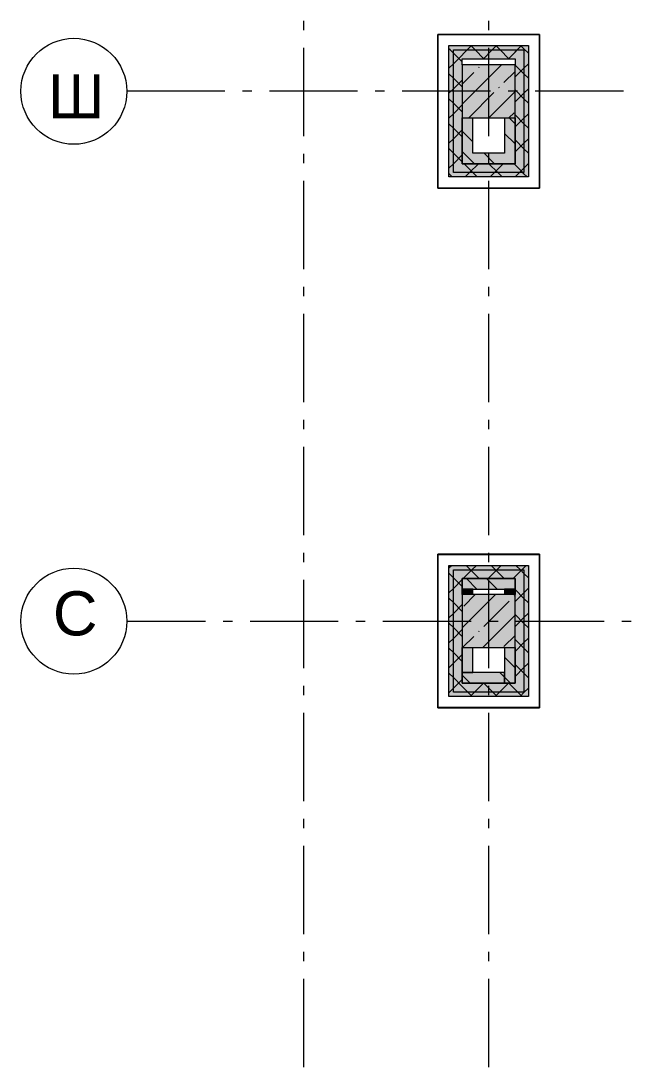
# Model space of a CAD drawing. Header units: millimetres. Extents: x -537608 to 253996, y -217170 to 186033.
# Drawn here: x -300026 to -293112, y -184449 to -172603 of the extents above; entities that cross this region are included whole.
import ezdxf

# ---------------------------------------------------------------- set-up
doc = ezdxf.new("R2010")
doc.units = ezdxf.units.MM
doc.layers.add('PDF _Геометрия', color=7, linetype='Continuous')
doc.layers.add('PDF _Текст', color=7, linetype='Continuous')
doc.layers.add('PDF _Сплошная заливка', color=7, linetype='Continuous', true_color=0xffffff)
doc.styles.add('PDF ArialMT', font='arial.ttf')

msp = doc.modelspace()

# ---------------------------------------------------------------- hatches: boundary and pattern name
at = {"layer": 'PDF _Сплошная заливка', "transparency": 33554559}
for points in [[(-295126.1761, -172931.6425), (-294326.1747, -172931.6425), (-294326.1747, -172881.6423), (-295176.1763, -172881.6423), (-295176.1763, -172931.6425), (-295131.9202, -172931.6425)], [(-295126.1761, -174369.8303), (-295126.1761, -172931.6425), (-295176.1763, -172931.6425), (-295176.1763, -174369.8303), (-295131.9202, -174369.8303)], [(-294426.1751, -173031.6425), (-294426.1751, -172931.6425), (-295126.1761, -172931.6425), (-295126.1761, -173031.6425), (-295026.1757, -173031.6425)], [(-294326.1747, -174369.8303), (-294276.1767, -174369.8303), (-294276.1767, -172881.6423), (-294326.1747, -172881.6423), (-294326.1747, -174319.8301)], [(-295126.1761, -178818.1449), (-294326.1747, -178818.1449), (-294326.1747, -178768.1447), (-295176.1763, -178768.1447), (-295176.1763, -178818.1449), (-295131.9202, -178818.1449)], [(-295126.1761, -180252.6457), (-295126.1761, -178818.1449), (-295176.1763, -178818.1449), (-295176.1763, -180252.6457), (-295131.9202, -180252.6457)], [(-294426.1751, -178918.1453), (-294426.1751, -178818.1449), (-295126.1761, -178818.1449), (-295126.1761, -178918.1453), (-295026.1757, -178918.1453)], [(-294426.1751, -180202.6455), (-294326.1747, -180202.6455), (-294326.1747, -178818.1449), (-294426.1751, -178818.1449), (-294426.1751, -180102.645)], [(-294326.1747, -180252.6457), (-294276.1767, -180252.6457), (-294276.1767, -178768.1447), (-294326.1747, -178768.1447), (-294326.1747, -180202.6455)], [(-295026.1757, -179699.6443), (-294426.1751, -179699.6443), (-294426.1751, -179099.6459), (-295026.1757, -179099.6459), (-295026.1757, -179657.7413)]]:
    msp.add_hatch(color=256, dxfattribs=at).paths.add_polyline_path(points)

# ---------------------------------------------------------------- linework, layer by layer
at = {"layer": 'PDF _Геометрия', "color": 253, "lineweight": 9, "true_color": 0xaaaaaa}
for p, q in [((-296826.175, -172602.5656), (-296826.175, -172708.3984)), ((-294726.1765, -172602.5656), (-294726.1765, -172708.3984)), ((-296826.175, -172908.3993), (-296826.175, -173908.3994)), ((-294726.1765, -172908.3993), (-294726.1765, -173908.3994)), ((-297717.1107, -173399.6417), (-298826.3776, -173399.6417)), ((-297411.2749, -173399.6417), (-297517.1099, -173399.6417)), ((-296211.274, -173399.6417), (-297211.2783, -173399.6417)), ((-295905.4424, -173399.6417), (-296011.2774, -173399.6417)), ((-294705.4414, -173399.6417), (-295705.4415, -173399.6417)), ((-294399.6077, -173399.6417), (-294505.4427, -173399.6417)), ((-293199.6088, -173399.6417), (-294199.609, -173399.6417)), ((-296826.175, -174108.3992), (-296826.175, -174214.2331)), ((-294726.1765, -174108.3992), (-294726.1765, -174214.2331)), ((-296826.175, -174414.2334), (-296826.175, -175414.233)), ((-294726.1765, -174414.2334), (-294726.1765, -175414.233)), ((-296826.175, -175614.2339), (-296826.175, -175720.0667)), ((-294726.1765, -175614.2339), (-294726.1765, -175720.0667)), ((-296826.175, -175920.0665), (-296826.175, -176920.0677)), ((-294726.1765, -175920.0665), (-294726.1765, -176920.0677)), ((-296826.175, -177120.0686), (-296826.175, -177225.9014)), ((-294726.1765, -177120.0686), (-294726.1765, -177225.9014)), ((-296826.175, -177425.9001), (-296826.175, -178425.9023)), ((-294726.1765, -177425.9001), (-294726.1765, -178425.9023)), ((-296826.175, -178625.9011), (-296826.175, -178731.7339)), ((-294726.1765, -178625.9011), (-294726.1765, -178731.7339)), ((-296826.175, -178931.7348), (-296826.175, -179931.7349)), ((-294726.1765, -178931.7348), (-294726.1765, -179931.7349)), ((-298826.3776, -179399.6451), (-297935.6313, -179399.6451)), ((-297735.6348, -179399.6451), (-297629.7998, -179399.6451)), ((-297429.7989, -179399.6451), (-296429.7989, -179399.6451)), ((-296229.798, -179399.6451), (-296123.9673, -179399.6451)), ((-295923.9664, -179399.6451), (-294923.9642, -179399.6451)), ((-294723.9654, -179399.6451), (-294618.1326, -179399.6451)), ((-294418.1318, -179399.6451), (-293418.1316, -179399.6451)), ((-293218.1307, -179399.6451), (-293112.298, -179399.6451)), ((-296826.175, -180131.7358), (-296826.175, -180237.5686)), ((-294726.1765, -180131.7358), (-294726.1765, -180237.5686)), ((-296826.175, -180437.5694), (-296826.175, -181437.5696)), ((-294726.1765, -180437.5694), (-294726.1765, -181437.5696)), ((-296826.175, -181637.5683), (-296826.175, -181743.4033)), ((-294726.1765, -181637.5683), (-294726.1765, -181743.4033)), ((-296826.175, -181943.402), (-296826.175, -182943.4021)), ((-294726.1765, -181943.402), (-294726.1765, -182943.4021)), ((-296826.175, -183143.403), (-296826.175, -183249.2358)), ((-294726.1765, -183143.403), (-294726.1765, -183249.2358)), ((-296826.175, -183449.2367), (-296826.175, -184449.2368)), ((-294726.1765, -183449.2367), (-294726.1765, -184449.2368))]:
    msp.add_line(p, q, dxfattribs=at)
at = {"layer": 'PDF _Геометрия', "lineweight": 9}
for p, q in [((-294426.1751, -172754.6422), (-295303.1748, -172754.6422)), ((-295303.1748, -172754.6422), (-295303.1748, -172756.6418)), ((-295301.1769, -172754.6422), (-295303.1748, -172754.6422)), ((-295303.1748, -172754.6422), (-295303.1748, -172756.6418)), ((-295303.1748, -172756.6418), (-295303.1748, -172881.6423)), ((-295303.1748, -172756.6418), (-295301.1769, -172756.6418)), ((-295301.1769, -172756.6418), (-295301.1769, -172754.6422)), ((-295301.1769, -172881.6423), (-295301.1769, -172756.6418)), ((-295301.1769, -172756.6418), (-294426.1751, -172756.6418)), ((-294326.1747, -172754.6422), (-294426.1751, -172754.6422)), ((-294326.1747, -172754.6422), (-294426.1751, -172754.6422)), ((-294426.1751, -172756.6418), (-294276.1767, -172756.6418)), ((-294276.1767, -172754.6422), (-294326.1747, -172754.6422)), ((-294276.1767, -172754.6422), (-294326.1747, -172754.6422)), ((-294151.1761, -172754.6422), (-294276.1767, -172754.6422)), ((-294276.1767, -172756.6418), (-294276.1767, -172754.6422)), ((-294276.1767, -172756.6418), (-294151.1761, -172756.6418)), ((-294149.176, -172754.6422), (-294151.1761, -172754.6422)), ((-294149.176, -172754.6422), (-294151.1761, -172754.6422)), ((-294151.1761, -172754.6422), (-294151.1761, -172756.6418)), ((-294151.1761, -172756.6418), (-294149.176, -172756.6418)), ((-294151.1761, -172756.6418), (-294151.1761, -174494.8309)), ((-294149.176, -174496.8299), (-294149.176, -172754.6422)), ((-294149.176, -172756.6418), (-294149.176, -172754.6422)), ((-295303.1748, -172881.6423), (-295303.1748, -172931.6425)), ((-295301.1769, -172881.6423), (-295303.1748, -172881.6423)), ((-295303.1748, -172881.6423), (-295303.1748, -172931.6425)), ((-295303.1748, -172931.6425), (-295303.1748, -173031.6425)), ((-295303.1748, -172931.6425), (-295303.1748, -173031.6425)), ((-295301.1769, -173031.6425), (-295301.1769, -172881.6423)), ((-295176.1763, -172931.6425), (-295176.1763, -172881.6423)), ((-295176.1763, -172881.6423), (-294426.1751, -172881.6423)), ((-295162.1434, -172931.6425), (-295176.1763, -172917.6107)), ((-295176.1763, -173031.6425), (-295176.1763, -172931.6425)), ((-295126.1761, -172967.6109), (-295162.1434, -172931.6425)), ((-295126.1761, -173031.6425), (-295126.1761, -172931.6425)), ((-295126.1761, -172931.6425), (-294426.1751, -172931.6425)), ((-295068.8515, -173031.6425), (-294968.8511, -172931.6425)), ((-294968.8511, -172931.6425), (-294918.8509, -172881.6423)), ((-294879.3011, -172931.6425), (-294929.3013, -172881.6423)), ((-294779.3007, -173031.6425), (-294879.3011, -172931.6425)), ((-294786.0093, -173031.6425), (-294686.0088, -172931.6425)), ((-294686.0088, -172931.6425), (-294636.0086, -172881.6423)), ((-294596.4588, -172931.6425), (-294646.459, -172881.6423)), ((-294496.4584, -173031.6425), (-294596.4588, -172931.6425)), ((-294503.1648, -173031.6425), (-294426.1751, -172954.6523)), ((-294426.1751, -172881.6423), (-294326.1747, -172881.6423)), ((-294426.1751, -172954.6523), (-294403.1665, -172931.6425)), ((-294426.1751, -172931.6425), (-294326.1747, -172931.6425)), ((-294403.1665, -172931.6425), (-294353.1663, -172881.6423)), ((-294326.1747, -172919.0822), (-294363.6168, -172881.6423)), ((-294326.1747, -172881.6423), (-294276.1767, -172881.6423)), ((-294276.1767, -172969.0825), (-294326.1747, -172919.0822)), ((-294326.1747, -172931.6425), (-294326.1747, -174319.8301)), ((-294276.1767, -172881.6423), (-294276.1767, -174369.8303)), ((-295303.1748, -173031.6425), (-295303.1748, -174496.8299)), ((-295301.1769, -174494.8309), (-295301.1769, -173031.6425)), ((-295176.1763, -174369.8303), (-295176.1763, -173031.6425)), ((-295062.1429, -173031.6425), (-295126.1761, -172967.6109)), ((-295126.1761, -173088.9676), (-295068.8515, -173031.6425)), ((-295126.1761, -174319.8301), (-295126.1761, -173031.6425)), ((-295026.1757, -173067.6114), (-295062.1429, -173031.6425)), ((-295026.1757, -173099.6419), (-295026.1757, -173031.6425)), ((-295026.1757, -173031.6425), (-294426.1751, -173031.6425)), ((-294426.1751, -173031.6425), (-294426.1751, -173099.6419)), ((-295176.1763, -173138.9667), (-295126.1761, -173088.9676)), ((-295026.1757, -173545.4602), (-294580.359, -173099.6419)), ((-295026.1757, -173099.6419), (-295026.1757, -173699.6424)), ((-294426.1751, -173099.6419), (-295026.1757, -173099.6419)), ((-295026.1757, -173317.3617), (-294894.5655, -173185.7515)), ((-294837.5402, -173128.7262), (-294832.7994, -173123.9854)), ((-294552.418, -173299.8), (-294426.1751, -173173.5583)), ((-294426.1751, -173699.6424), (-294426.1751, -173099.6419)), ((-294326.1747, -173201.9256), (-294426.1751, -173101.9252)), ((-294426.1751, -173237.4957), (-294326.1747, -173137.4952)), ((-294326.1747, -173137.4952), (-294276.1767, -173087.495)), ((-295126.1761, -173250.4532), (-295176.1763, -173200.4541)), ((-295026.1757, -173350.4536), (-295126.1761, -173250.4532)), ((-295126.1761, -173371.8099), (-295026.1757, -173271.8094)), ((-294276.1767, -173251.9258), (-294326.1747, -173201.9256)), ((-295176.1763, -173421.8101), (-295126.1761, -173371.8099)), ((-294951.5887, -173698.9728), (-294666.4664, -173413.8496)), ((-294724.1613, -173699.6424), (-294426.1751, -173401.6574)), ((-294609.4411, -173356.8258), (-294604.7003, -173352.0834)), ((-294326.1747, -173484.7679), (-294426.1751, -173384.7685)), ((-294426.1751, -173520.3374), (-294326.1747, -173420.3386)), ((-294326.1747, -173420.3386), (-294276.1767, -173370.3383)), ((-295126.1761, -173533.2965), (-295176.1763, -173483.2963)), ((-295026.1757, -173633.297), (-295126.1761, -173533.2965)), ((-294276.1767, -173534.7681), (-294326.1747, -173484.7679)), ((-295176.1763, -173704.6518), (-295126.1761, -173654.6532)), ((-295126.1761, -173654.6532), (-295026.1757, -173554.6528)), ((-294496.0622, -173699.6424), (-294438.3673, -173641.9492)), ((-294326.1747, -173767.6112), (-294426.1751, -173667.6108)), ((-294326.1747, -173703.1814), (-294276.1767, -173653.1811)), ((-295126.1761, -173816.1388), (-295176.1763, -173766.1397)), ((-295026.1757, -173699.6424), (-294426.1751, -173699.6424)), ((-295026.1757, -174219.8313), (-295026.1757, -173699.6424)), ((-295026.1757, -173699.6424), (-295026.1757, -174219.8313)), ((-294906.1764, -174099.8304), (-294906.1764, -173699.6424)), ((-294546.1766, -173699.6424), (-294546.1766, -174099.8304)), ((-294426.1751, -174219.8313), (-294426.1751, -173699.6424)), ((-294426.1751, -173699.6424), (-294426.1751, -174219.8313)), ((-294426.1751, -173803.1812), (-294326.1747, -173703.1814)), ((-294276.1767, -173817.6115), (-294326.1747, -173767.6112)), ((-295026.1757, -173916.1393), (-295126.1761, -173816.1388)), ((-295126.1761, -173937.4961), (-295026.1757, -173837.4956)), ((-295176.1763, -173987.4957), (-295126.1761, -173937.4961)), ((-294326.1747, -174050.4535), (-294426.1751, -173950.4541)), ((-294426.1751, -174086.0236), (-294326.1747, -173986.0242)), ((-294326.1747, -173986.0242), (-294276.1767, -173936.0239)), ((-295126.1761, -174098.9822), (-295176.1763, -174048.982)), ((-295026.1757, -174198.9827), (-295126.1761, -174098.9822)), ((-295126.1761, -174220.3389), (-295026.1757, -174120.3384)), ((-294546.1766, -174099.8304), (-294906.1764, -174099.8304)), ((-294276.1767, -174100.4537), (-294326.1747, -174050.4535)), ((-295176.1763, -174270.338), (-295126.1761, -174220.3389)), ((-294426.1751, -174219.8313), (-295026.1757, -174219.8313)), ((-295026.1757, -174219.8313), (-294906.1764, -174219.8313)), ((-294905.3281, -174319.8301), (-295005.3264, -174219.8313)), ((-294942.8262, -174319.8301), (-294842.8258, -174219.8313)), ((-294906.1764, -174219.8313), (-294546.1766, -174219.8313)), ((-294622.4859, -174319.8301), (-294722.4842, -174219.8313)), ((-294659.9817, -174319.8301), (-294559.9813, -174219.8313)), ((-294546.1766, -174219.8313), (-294426.1751, -174219.8313)), ((-294426.1751, -174233.2964), (-294439.6419, -174219.8313)), ((-294339.6414, -174319.8301), (-294426.1751, -174233.2964)), ((-294326.1747, -174268.8659), (-294276.1767, -174218.8663)), ((-295138.1724, -174369.8303), (-295176.1763, -174331.8253)), ((-295126.1761, -174369.8303), (-295176.1763, -174369.8303)), ((-295026.1757, -174319.8301), (-295126.1761, -174319.8301)), ((-295026.1757, -174369.8303), (-295126.1761, -174369.8303)), ((-294426.1751, -174319.8301), (-295026.1757, -174319.8301)), ((-294426.1751, -174369.8303), (-295026.1757, -174369.8303)), ((-294992.8264, -174369.8303), (-294942.8262, -174319.8301)), ((-294855.3279, -174369.8303), (-294905.3281, -174319.8301)), ((-294709.982, -174369.8303), (-294659.9817, -174319.8301)), ((-294572.4857, -174369.8303), (-294622.4859, -174319.8301)), ((-294427.1397, -174369.8303), (-294377.1395, -174319.8301)), ((-294326.1747, -174319.8301), (-294426.1751, -174319.8301)), ((-294326.1747, -174369.8303), (-294426.1751, -174369.8303)), ((-294377.1395, -174319.8301), (-294326.1747, -174268.8659)), ((-294326.1747, -174333.2968), (-294339.6414, -174319.8301)), ((-294289.6412, -174369.8303), (-294326.1747, -174333.2968)), ((-294276.1767, -174369.8303), (-294326.1747, -174369.8303)), ((-295301.1769, -174494.8309), (-295303.1748, -174494.8309)), ((-295303.1748, -174494.8309), (-295303.1748, -174496.8299)), ((-295303.1748, -174496.8299), (-295301.1769, -174496.8299)), ((-295303.1748, -174496.8299), (-295301.1769, -174496.8299)), ((-295301.1769, -174496.8299), (-295301.1769, -174494.8309)), ((-295176.1763, -174494.8309), (-295301.1769, -174494.8309)), ((-295301.1769, -174496.8299), (-295176.1763, -174496.8299)), ((-295026.1757, -174494.8309), (-295176.1763, -174494.8309)), ((-295176.1763, -174494.8309), (-295176.1763, -174496.8299)), ((-295176.1763, -174496.8299), (-295126.1761, -174496.8299)), ((-295176.1763, -174496.8299), (-295126.1761, -174496.8299)), ((-295126.1761, -174496.8299), (-295026.1757, -174496.8299)), ((-295126.1761, -174496.8299), (-295026.1757, -174496.8299)), ((-294426.1751, -174494.8309), (-295026.1757, -174494.8309)), ((-295026.1757, -174496.8299), (-294426.1751, -174496.8299)), ((-294276.1767, -174494.8309), (-294426.1751, -174494.8309)), ((-294426.1751, -174496.8299), (-294326.1747, -174496.8299)), ((-294426.1751, -174496.8299), (-294326.1747, -174496.8299)), ((-294326.1747, -174496.8299), (-294276.1767, -174496.8299)), ((-294326.1747, -174496.8299), (-294276.1767, -174496.8299)), ((-294151.1761, -174494.8309), (-294276.1767, -174494.8309)), ((-294276.1767, -174496.8299), (-294276.1767, -174494.8309)), ((-294276.1767, -174496.8299), (-294151.1761, -174496.8299)), ((-294151.1761, -174494.8309), (-294151.1761, -174496.8299)), ((-294149.176, -174494.8309), (-294151.1761, -174494.8309)), ((-294151.1761, -174496.8299), (-294149.176, -174496.8299)), ((-294151.1761, -174496.8299), (-294149.176, -174496.8299)), ((-294149.176, -174496.8299), (-294149.176, -174494.8309)), ((-294426.1751, -178641.144), (-295303.1748, -178641.144)), ((-295303.1748, -178641.144), (-295303.1748, -178643.1441)), ((-295301.1769, -178641.144), (-295303.1748, -178641.144)), ((-295303.1748, -178641.144), (-295303.1748, -178643.1441)), ((-295303.1748, -178643.1441), (-295303.1748, -178768.1447)), ((-295303.1748, -178643.1441), (-295301.1769, -178643.1441)), ((-295301.1769, -178643.1441), (-295301.1769, -178641.144)), ((-295301.1769, -178768.1447), (-295301.1769, -178643.1441)), ((-295301.1769, -178643.1441), (-294426.1751, -178643.1441)), ((-294326.1747, -178641.144), (-294426.1751, -178641.144)), ((-294326.1747, -178641.144), (-294426.1751, -178641.144)), ((-294426.1751, -178643.1441), (-294276.1767, -178643.1441)), ((-294276.1767, -178641.144), (-294326.1747, -178641.144)), ((-294276.1767, -178641.144), (-294326.1747, -178641.144)), ((-294151.1761, -178641.144), (-294276.1767, -178641.144)), ((-294276.1767, -178643.1441), (-294276.1767, -178641.144)), ((-294276.1767, -178643.1441), (-294151.1761, -178643.1441)), ((-294149.176, -178641.144), (-294151.1761, -178641.144)), ((-294149.176, -178641.144), (-294151.1761, -178641.144)), ((-294151.1761, -178641.144), (-294151.1761, -178643.1441)), ((-294151.1761, -178643.1441), (-294149.176, -178643.1441)), ((-294151.1761, -178643.1441), (-294151.1761, -180377.6463)), ((-294149.176, -180379.6464), (-294149.176, -178641.144)), ((-294149.176, -178643.1441), (-294149.176, -178641.144)), ((-295303.1748, -178768.1447), (-295303.1748, -178818.1449)), ((-295301.1769, -178768.1447), (-295303.1748, -178768.1447)), ((-295303.1748, -178768.1447), (-295303.1748, -178818.1449)), ((-295303.1748, -178818.1449), (-295303.1748, -178918.1453)), ((-295303.1748, -178818.1449), (-295303.1748, -178918.1453)), ((-295301.1769, -178918.1453), (-295301.1769, -178768.1447)), ((-295176.1763, -178795.8231), (-295148.4979, -178768.1447)), ((-295176.1763, -178818.1449), (-295176.1763, -178768.1447)), ((-295176.1763, -178768.1447), (-294426.1751, -178768.1447)), ((-295176.1763, -178918.1453), (-295176.1763, -178818.1449)), ((-295126.1761, -178907.3095), (-295176.1763, -178857.3093)), ((-295126.1761, -178918.1453), (-295126.1761, -178818.1449)), ((-295126.1761, -178818.1449), (-294426.1751, -178818.1449)), ((-295015.6564, -178918.1453), (-294915.6538, -178818.1449)), ((-294932.4984, -178818.1449), (-294982.5008, -178768.1447)), ((-294832.498, -178918.1453), (-294932.4984, -178818.1449)), ((-294915.6538, -178818.1449), (-294865.6536, -178768.1447)), ((-294732.8119, -178918.1453), (-294632.8114, -178818.1449)), ((-294649.6562, -178818.1449), (-294699.6564, -178768.1447)), ((-294549.6558, -178918.1453), (-294649.6562, -178818.1449)), ((-294632.8114, -178818.1449), (-294582.8112, -178768.1447)), ((-294426.1751, -178768.1447), (-294326.1747, -178768.1447)), ((-294426.1751, -178894.3531), (-294349.9692, -178818.1449)), ((-294426.1751, -178818.1449), (-294326.1747, -178818.1449)), ((-294366.8139, -178818.1449), (-294416.8141, -178768.1447)), ((-294326.1747, -178858.7819), (-294366.8139, -178818.1449)), ((-294349.9692, -178818.1449), (-294326.1747, -178794.3526)), ((-294326.1747, -178794.3526), (-294299.969, -178768.1447)), ((-294326.1747, -178768.1447), (-294276.1767, -178768.1447)), ((-294326.1747, -178818.1449), (-294326.1747, -180202.6455)), ((-294276.1767, -178908.7821), (-294326.1747, -178858.7819)), ((-294276.1767, -178768.1447), (-294276.1767, -180252.6457)), ((-295303.1748, -178918.1453), (-295303.1748, -180379.6464)), ((-295301.1769, -180377.6463), (-295301.1769, -178918.1453)), ((-295176.1763, -180252.6457), (-295176.1763, -178918.1453)), ((-295115.3425, -178918.1453), (-295126.1761, -178907.3095)), ((-295126.1761, -180202.6455), (-295126.1761, -178918.1453)), ((-295126.1761, -179028.6673), (-295026.1757, -178928.6668)), ((-295026.1757, -179007.31), (-295115.3425, -178918.1453)), ((-295026.1757, -179099.6459), (-295026.1757, -178918.1453)), ((-295026.1757, -178918.1453), (-294426.1751, -178918.1453)), ((-294426.1751, -178918.1453), (-295026.1757, -178918.1453)), ((-295026.1757, -178918.1453), (-295026.1757, -179038.1446)), ((-294449.9697, -178918.1453), (-294426.1751, -178894.3531)), ((-294426.1751, -178918.1453), (-294426.1751, -179099.6459)), ((-294426.1751, -179038.1446), (-294426.1751, -178918.1453)), ((-295176.1763, -179078.6675), (-295126.1761, -179028.6673)), ((-294906.1764, -179038.1446), (-295026.1757, -179038.1446)), ((-295026.1757, -179038.1446), (-295026.1757, -179099.6459)), ((-295026.1757, -179038.1446), (-294426.1751, -179038.1446)), ((-295026.1757, -179476.0233), (-294649.7962, -179099.6459)), ((-294426.1751, -179099.6459), (-295026.1757, -179099.6459)), ((-295026.1757, -179099.6459), (-295026.1757, -179699.6443)), ((-295008.6162, -179230.3647), (-294877.8953, -179099.6459)), ((-294906.1764, -179099.6459), (-294906.1764, -179038.1446)), ((-294426.1751, -179038.1446), (-294546.1766, -179038.1446)), ((-294546.1766, -179038.1446), (-294546.1766, -179099.6459)), ((-294438.3673, -179116.3141), (-294433.6266, -179111.5732)), ((-294426.1751, -179099.6459), (-294426.1751, -179038.1446)), ((-294326.1747, -179141.6242), (-294426.1751, -179041.6259)), ((-294426.1751, -179177.1953), (-294326.1747, -179077.1948)), ((-294426.1751, -179699.6443), (-294426.1751, -179099.6459)), ((-294326.1747, -179077.1948), (-294276.1767, -179027.1946)), ((-295126.1761, -179190.1539), (-295176.1763, -179140.1537)), ((-295026.1757, -179290.1522), (-295126.1761, -179190.1539)), ((-295126.1761, -179311.5096), (-295026.1757, -179211.5091)), ((-294780.5149, -179458.4638), (-294495.3927, -179173.3394)), ((-294276.1767, -179191.6244), (-294326.1747, -179141.6242)), ((-295176.1763, -179361.5098), (-295126.1761, -179311.5096)), ((-294793.6006, -179699.6443), (-294426.1751, -179332.221)), ((-294326.1747, -179424.4686), (-294426.1751, -179324.4682)), ((-294326.1747, -179360.0372), (-294276.1767, -179310.037)), ((-295126.1761, -179472.9963), (-295176.1763, -179422.996)), ((-295026.1757, -179572.9967), (-295126.1761, -179472.9963)), ((-294426.1751, -179460.0376), (-294326.1747, -179360.0372)), ((-294276.1767, -179474.4689), (-294326.1747, -179424.4686)), ((-295176.1763, -179644.352), (-295126.1761, -179594.3518)), ((-295126.1761, -179594.3518), (-295026.1757, -179494.3514)), ((-295021.6975, -179699.6443), (-294894.5655, -179572.5123)), ((-294837.5402, -179515.4869), (-294832.7994, -179510.7461)), ((-294552.418, -179686.5607), (-294426.1751, -179560.32)), ((-294326.1747, -179642.8794), (-294276.1767, -179592.8813)), ((-295126.1761, -179755.8385), (-295176.1763, -179705.8383)), ((-295026.1757, -179699.6443), (-294426.1751, -179699.6443)), ((-295026.1757, -180102.645), (-295026.1757, -179699.6443)), ((-295026.1757, -179699.6443), (-295026.1757, -179982.6458)), ((-294906.1764, -179982.6458), (-294906.1764, -179699.6443)), ((-294546.1766, -179699.6443), (-294546.1766, -180102.645)), ((-294326.1747, -179707.3109), (-294426.1751, -179607.3104)), ((-294426.1751, -179742.8799), (-294326.1747, -179642.8794)), ((-294426.1751, -180102.645), (-294426.1751, -179699.6443)), ((-294426.1751, -179699.6443), (-294426.1751, -180102.645)), ((-294276.1767, -179757.3111), (-294326.1747, -179707.3109)), ((-295026.1757, -179855.8389), (-295126.1761, -179755.8385)), ((-295126.1761, -179877.1941), (-295026.1757, -179777.1958)), ((-295176.1763, -179927.1943), (-295126.1761, -179877.1941)), ((-294326.1747, -179990.1532), (-294426.1751, -179890.1527)), ((-294426.1751, -180025.7243), (-294326.1747, -179925.7239)), ((-294326.1747, -179925.7239), (-294276.1767, -179875.7237)), ((-295126.1761, -180038.6808), (-295176.1763, -179988.6827)), ((-295026.1757, -180138.6812), (-295126.1761, -180038.6808)), ((-295126.1761, -180160.0385), (-295026.1757, -180060.0381)), ((-295026.1757, -179982.6458), (-294906.1764, -179982.6458)), ((-294546.1766, -179982.6458), (-295026.1757, -179982.6458)), ((-295026.1757, -179982.6458), (-295026.1757, -180102.645)), ((-294546.1766, -180102.645), (-294546.1766, -179982.6458)), ((-294276.1767, -180040.1534), (-294326.1747, -179990.1532)), ((-295176.1763, -180210.0387), (-295126.1761, -180160.0385)), ((-294426.1751, -180102.645), (-295026.1757, -180102.645)), ((-295026.1757, -180102.645), (-294546.1766, -180102.645)), ((-294962.2114, -180202.6455), (-295026.1757, -180138.6812)), ((-294885.9408, -180202.6455), (-294785.9404, -180102.645)), ((-294679.3691, -180202.6455), (-294779.3696, -180102.645)), ((-294603.0985, -180202.6455), (-294503.0981, -180102.645)), ((-294546.1766, -180102.645), (-294426.1751, -180102.645)), ((-294426.1751, -180172.9971), (-294496.5273, -180102.645)), ((-294396.5268, -180202.6455), (-294426.1751, -180172.9971)), ((-294326.1747, -180208.5661), (-294276.1767, -180158.5659)), ((-295126.1761, -180252.6457), (-295176.1763, -180252.6457)), ((-295026.1757, -180202.6455), (-295126.1761, -180202.6455)), ((-295026.1757, -180252.6457), (-295126.1761, -180252.6457)), ((-294426.1751, -180202.6455), (-295026.1757, -180202.6455)), ((-294426.1751, -180252.6457), (-295026.1757, -180252.6457)), ((-294912.2133, -180252.6457), (-294962.2114, -180202.6455)), ((-294935.941, -180252.6457), (-294885.9408, -180202.6455)), ((-294629.3689, -180252.6457), (-294679.3691, -180202.6455)), ((-294653.0988, -180252.6457), (-294603.0985, -180202.6455)), ((-294326.1747, -180202.6455), (-294426.1751, -180202.6455)), ((-294326.1747, -180252.6457), (-294426.1751, -180252.6457)), ((-294346.5266, -180252.6457), (-294396.5268, -180202.6455)), ((-294370.2543, -180252.6457), (-294326.1747, -180208.5661)), ((-294276.1767, -180252.6457), (-294326.1747, -180252.6457)), ((-295301.1769, -180377.6463), (-295303.1748, -180377.6463)), ((-295303.1748, -180377.6463), (-295303.1748, -180379.6464)), ((-295303.1748, -180379.6464), (-295301.1769, -180379.6464)), ((-295303.1748, -180379.6464), (-295301.1769, -180379.6464)), ((-295301.1769, -180379.6464), (-295301.1769, -180377.6463)), ((-295176.1763, -180377.6463), (-295301.1769, -180377.6463)), ((-295301.1769, -180379.6464), (-295176.1763, -180379.6464)), ((-295026.1757, -180377.6463), (-295176.1763, -180377.6463)), ((-295176.1763, -180377.6463), (-295176.1763, -180379.6464)), ((-295176.1763, -180379.6464), (-295126.1761, -180379.6464)), ((-295176.1763, -180379.6464), (-295126.1761, -180379.6464)), ((-295126.1761, -180379.6464), (-295026.1757, -180379.6464)), ((-295126.1761, -180379.6464), (-295026.1757, -180379.6464)), ((-294426.1751, -180377.6463), (-295026.1757, -180377.6463)), ((-295026.1757, -180379.6464), (-294426.1751, -180379.6464)), ((-294276.1767, -180377.6463), (-294426.1751, -180377.6463)), ((-294426.1751, -180379.6464), (-294326.1747, -180379.6464)), ((-294426.1751, -180379.6464), (-294326.1747, -180379.6464)), ((-294326.1747, -180379.6464), (-294276.1767, -180379.6464)), ((-294326.1747, -180379.6464), (-294276.1767, -180379.6464)), ((-294151.1761, -180377.6463), (-294276.1767, -180377.6463)), ((-294276.1767, -180379.6464), (-294276.1767, -180377.6463)), ((-294276.1767, -180379.6464), (-294151.1761, -180379.6464)), ((-294151.1761, -180377.6463), (-294151.1761, -180379.6464)), ((-294149.176, -180377.6463), (-294151.1761, -180377.6463)), ((-294151.1761, -180379.6464), (-294149.176, -180379.6464)), ((-294151.1761, -180379.6464), (-294149.176, -180379.6464)), ((-294149.176, -180379.6464), (-294149.176, -180377.6463))]:
    msp.add_line(p, q, dxfattribs=at)
at = {"layer": 'PDF _Геометрия', "color": 8, "lineweight": 9, "true_color": 0x787878}
for p, q in [((-294426.1751, -173768.1904), (-294494.7231, -173699.6424)), ((-294906.1764, -173972.4853), (-295026.1757, -173852.4845)), ((-294426.1751, -173996.2884), (-294546.1766, -173876.2881)), ((-294906.1764, -174200.5844), (-295026.1757, -174080.5841)), ((-294658.8321, -174219.8313), (-294778.8313, -174099.8304)), ((-294886.929, -174219.8313), (-294906.1764, -174200.5844)), ((-294858.6866, -179038.1446), (-294978.6858, -178918.1453)), ((-294630.5875, -179038.1446), (-294750.5867, -178918.1453)), ((-294426.1751, -179926.852), (-294546.1766, -179806.8528)), ((-294934.6794, -180102.645), (-295026.1757, -180011.1488)), ((-294546.1766, -180034.9519), (-294598.4804, -179982.6458)), ((-294478.4812, -180102.645), (-294546.1766, -180034.9519))]:
    msp.add_line(p, q, dxfattribs=at)
at = {"layer": 'PDF _Геометрия', "lineweight": 20}
for centre, radius in [((-299426.3769, -173399.6433), 600.0005), ((-299426.3766, -179399.6462), 599.9994)]:
    msp.add_circle(centre, radius, dxfattribs=at)
at = {"layer": 'PDF _Сплошная заливка', "lineweight": 35, "transparency": 33554559}
for points in [[(-294326.1747, -174319.8301), (-294326.1747, -172931.6425), (-294426.1751, -174319.8301), (-294426.1751, -172931.6425)], [(-295026.1757, -174319.8301), (-295026.1757, -173031.6425), (-295126.1761, -174319.8301), (-295126.1761, -173031.6425)], [(-294426.1751, -173699.6424), (-294426.1751, -173099.6419), (-295026.1757, -173699.6424), (-295026.1757, -173099.6419)], [(-294906.1764, -174219.8313), (-294906.1764, -173699.6424), (-295026.1757, -174219.8313), (-295026.1757, -173699.6424)], [(-294426.1751, -174219.8313), (-294426.1751, -173699.6424), (-294546.1766, -174219.8313), (-294546.1766, -173699.6424)], [(-294546.1766, -174219.8313), (-294546.1766, -174099.8304), (-294906.1764, -174219.8313), (-294906.1764, -174099.8304)], [(-294426.1751, -174319.8301), (-294426.1751, -174219.8313), (-295026.1757, -174319.8301), (-295026.1757, -174219.8313)], [(-295126.1761, -174369.8303), (-294326.1747, -174369.8303), (-295126.1761, -174319.8301), (-294326.1747, -174319.8301)], [(-295026.1757, -180202.6455), (-295026.1757, -178918.1453), (-295126.1761, -180202.6455), (-295126.1761, -178918.1453)], [(-294426.1751, -179038.1446), (-294426.1751, -178918.1453), (-295026.1757, -179038.1446), (-295026.1757, -178918.1453)], [(-294906.1764, -179099.6459), (-294906.1764, -179038.1446), (-295026.1757, -179099.6459), (-295026.1757, -179038.1446)], [(-294426.1751, -179099.6459), (-294426.1751, -179038.1446), (-294546.1766, -179099.6459), (-294546.1766, -179038.1446)], [(-294906.1764, -179982.6458), (-294906.1764, -179699.6443), (-295026.1757, -179982.6458), (-295026.1757, -179699.6443)], [(-294426.1751, -180102.645), (-294426.1751, -179699.6443), (-294546.1766, -180102.645), (-294546.1766, -179699.6443)], [(-294546.1766, -180102.645), (-294546.1766, -179982.6458), (-295026.1757, -180102.645), (-295026.1757, -179982.6458)], [(-294426.1751, -180202.6455), (-294426.1751, -180102.645), (-295026.1757, -180202.6455), (-295026.1757, -180102.645)], [(-295126.1761, -180252.6457), (-294326.1747, -180252.6457), (-295126.1761, -180202.6455), (-294326.1747, -180202.6455)]]:
    msp.add_solid(points, dxfattribs=at)

# ---------------------------------------------------------------- texts
at = {"layer": 'PDF _Текст', "char_height": 500, "attachment_point": 4, "style": 'PDF ArialMT'}
for s, insert in [('Ш', (-299719.1176, -173455.9651)), ('С', (-299663.7349, -179314.8547))]:
    msp.add_mtext(s, dxfattribs=dict(at, insert=insert))

doc.saveas('drawing.dxf')
